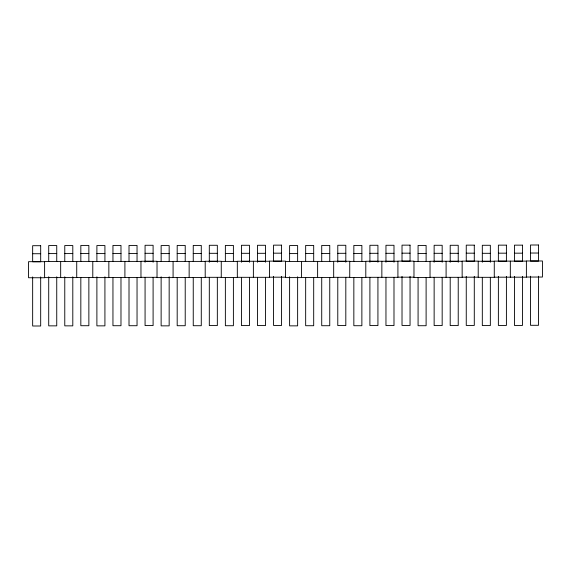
<?xml version="1.0" encoding="UTF-8"?>
<svg xmlns="http://www.w3.org/2000/svg" width="571" height="571" viewBox="0 0 571 571"><rect width="100%" height="100%" fill="white"/><g stroke="black" fill="none" stroke-linecap="round" stroke-linejoin="round"><path stroke-width="0.86" d="M530.495 253.032L538.524 253.032M273.545 253.174L281.574 253.174M402.02 253.174L410.049 253.174M466.257 253.174L474.287 253.174M498.376 253.174L506.406 253.174M514.435 253.174L522.465 253.174M145.07 253.31L153.099 253.31M209.307 253.31L217.337 253.31M241.426 253.31L249.456 253.31M257.485 253.31L265.515 253.31M337.782 253.31L345.812 253.31M369.901 253.31L377.931 253.31M385.96 253.31L393.99 253.31M434.138 253.31L442.168 253.31M450.198 253.31L458.228 253.31M482.317 253.31L490.346 253.31M80.832 253.453L88.862 253.453M112.951 253.453L120.981 253.453M129.01 253.453L137.04 253.453M177.188 253.453L185.218 253.453M193.248 253.453L201.278 253.453M225.367 253.453L233.396 253.453M305.663 253.453L313.693 253.453M321.723 253.453L329.752 253.453M353.842 253.453L361.871 253.453M418.079 253.453L426.109 253.453M48.713 253.588L56.743 253.588M64.773 253.588L72.802 253.588M96.892 253.588L104.921 253.588M161.129 253.588L169.159 253.588M289.604 253.588L297.634 253.588M32.654 253.731L40.684 253.731M526.391 261.125L494.272 261.125L494.272 277.32L478.212 277.32L478.212 261.125L462.153 261.125L462.153 277.32L430.034 277.32M269.441 261.261L237.322 261.261L237.322 277.463L221.262 277.463L221.262 261.261L205.203 261.261L205.203 277.463L173.084 277.463M397.916 261.261L365.797 261.261L365.797 277.463L349.738 277.463L349.738 261.261L333.678 261.261L333.678 277.463L301.559 277.463M462.153 261.261L430.034 261.261L430.034 277.463L413.975 277.463L413.975 261.125L397.916 261.125L397.916 277.32L365.797 277.32M478.212 261.261L494.272 261.261M145.07 261.34L153.099 261.34M209.307 261.34L217.337 261.34M241.426 261.34L249.456 261.34M257.485 261.34L265.515 261.34M337.782 261.34L345.812 261.34M369.901 261.34L377.931 261.34M385.96 261.34L393.99 261.34M434.138 261.34L442.168 261.34M450.198 261.34L458.228 261.34M482.317 261.34L490.346 261.34M140.966 261.404L108.847 261.404L108.847 277.599L92.787 277.599L92.787 261.404L76.728 261.404L76.728 277.599L44.609 277.599M205.203 261.404L173.084 261.404L173.084 277.599L157.025 277.599L157.025 261.261L140.966 261.261L140.966 277.463L108.847 277.463M221.262 261.404L237.322 261.404M333.678 261.404L301.559 261.404L301.559 277.599L285.5 277.599L285.5 261.125L269.441 261.125L269.441 277.32L237.322 277.32M349.738 261.404L365.797 261.404M413.975 261.404L430.034 261.404M76.728 261.539L44.609 261.539L44.609 277.742L28.55 277.742L28.55 261.682L44.609 261.682M92.787 261.539L108.847 261.539M157.025 261.539L173.084 261.539M285.5 261.539L301.559 261.539M526.391 277.042L542.45 277.042L542.45 260.983L526.391 260.983L526.391 277.185L494.272 277.185M269.441 277.185L285.5 277.185M397.916 277.185L413.975 277.185M462.153 277.185L478.212 277.185M140.966 277.32L157.025 277.32M205.203 277.32L221.262 277.32M333.678 277.32L349.738 277.32M76.728 277.463L92.787 277.463M538.524 276.228L538.524 325.299L530.495 325.299L530.495 276.228M522.465 276.371L522.465 325.441L514.435 325.441L514.435 276.371M510.331 261.125L510.331 277.185M506.406 276.371L506.406 325.441L498.376 325.441L498.376 276.371M490.346 262.232L490.346 245.28L482.317 245.28L482.317 262.232M490.346 277.399L490.346 325.577L482.317 325.577L482.317 277.399M474.287 276.371L474.287 325.441L466.257 325.441L466.257 276.371M458.228 262.232L458.228 245.28L450.198 245.28L450.198 262.232M458.228 277.399L458.228 325.577L450.198 325.577L450.198 277.399M446.094 261.261L446.094 277.32M442.168 262.232L442.168 245.28L434.138 245.28L434.138 262.232M442.168 277.399L442.168 325.577L434.138 325.577L434.138 277.399M426.109 261.482L426.109 245.423L418.079 245.423L418.079 261.482M426.109 277.542L426.109 325.72L418.079 325.72L418.079 277.542M410.049 276.371L410.049 325.441L402.02 325.441L402.02 276.371M393.99 262.232L393.99 245.28L385.96 245.28L385.96 262.232M393.99 277.399L393.99 325.577L385.96 325.577L385.96 277.399M381.856 261.261L381.856 277.32M377.931 262.232L377.931 245.28L369.901 245.28L369.901 262.232M377.931 277.399L377.931 325.577L369.901 325.577L369.901 277.399M361.871 261.482L361.871 245.423L353.842 245.423L353.842 261.482M361.871 277.542L361.871 325.72L353.842 325.72L353.842 277.542M345.812 262.232L345.812 245.28L337.782 245.28L337.782 262.232M345.812 277.399L345.812 325.577L337.782 325.577L337.782 277.399M329.752 261.482L329.752 245.423L321.723 245.423L321.723 261.482M329.752 277.542L329.752 325.72L321.723 325.72L321.723 277.542M317.619 261.404L317.619 277.463M313.693 261.482L313.693 245.423L305.663 245.423L305.663 261.482M313.693 277.542L313.693 325.72L305.663 325.72L305.663 277.542M297.634 261.618L297.634 245.559L289.604 245.559L289.604 261.618M297.634 276.785L297.634 325.855L289.604 325.855L289.604 276.785M281.574 276.371L281.574 325.441L273.545 325.441L273.545 276.371M265.515 262.232L265.515 245.28L257.485 245.28L257.485 262.232M265.515 277.399L265.515 325.577L257.485 325.577L257.485 277.399M253.381 261.261L253.381 277.32M249.456 262.232L249.456 245.28L241.426 245.28L241.426 262.232M249.456 277.399L249.456 325.577L241.426 325.577L241.426 277.399M233.396 261.482L233.396 245.423L225.367 245.423L225.367 261.482M233.396 277.542L233.396 325.72L225.367 325.72L225.367 277.542M217.337 262.232L217.337 245.28L209.307 245.28L209.307 262.232M217.337 277.399L217.337 325.577L209.307 325.577L209.307 277.399M201.278 261.482L201.278 245.423L193.248 245.423L193.248 261.482M201.278 277.542L201.278 325.72L193.248 325.72L193.248 277.542M189.144 261.404L189.144 277.463M185.218 261.482L185.218 245.423L177.188 245.423L177.188 261.482M185.218 277.542L185.218 325.72L177.188 325.72L177.188 277.542M169.159 261.618L169.159 245.559L161.129 245.559L161.129 261.618M169.159 276.785L169.159 325.855L161.129 325.855L161.129 276.785M153.099 262.232L153.099 245.28L145.07 245.28L145.07 262.232M153.099 277.399L153.099 325.577L145.07 325.577L145.07 277.399M137.04 261.482L137.04 245.423L129.01 245.423L129.01 261.482M137.04 277.542L137.04 325.72L129.01 325.72L129.01 277.542M124.906 261.404L124.906 277.463M120.981 261.482L120.981 245.423L112.951 245.423L112.951 261.482M120.981 277.542L120.981 325.72L112.951 325.72L112.951 277.542M104.921 261.618L104.921 245.559L96.892 245.559L96.892 261.618M104.921 276.785L104.921 325.855L96.892 325.855L96.892 276.785M88.862 261.482L88.862 245.423L80.832 245.423L80.832 261.482M88.862 277.542L88.862 325.72L80.832 325.72L80.832 277.542M72.802 261.618L72.802 245.559L64.773 245.559L64.773 261.618M72.802 276.785L72.802 325.855L64.773 325.855L64.773 276.785M60.669 261.539L60.669 277.599M56.743 261.618L56.743 245.559L48.713 245.559L48.713 261.618M56.743 276.785L56.743 325.855L48.713 325.855L48.713 276.785M40.684 276.928L40.684 325.998L32.654 325.998L32.654 276.928M538.524 245.002L530.495 245.002L530.495 261.061L538.524 261.061L538.524 245.002M281.574 245.145L273.545 245.145L273.545 261.204L281.574 261.204L281.574 245.145M410.049 245.145L402.02 245.145L402.02 261.204L410.049 261.204L410.049 245.145M474.287 245.145L466.257 245.145L466.257 261.204L474.287 261.204L474.287 245.145M506.406 245.145L498.376 245.145L498.376 261.204L506.406 261.204L506.406 245.145M522.465 245.145L514.435 245.145L514.435 261.204L522.465 261.204L522.465 245.145M40.684 245.701L32.654 245.701L32.654 261.761L40.684 261.761L40.684 245.701"/></g></svg>
